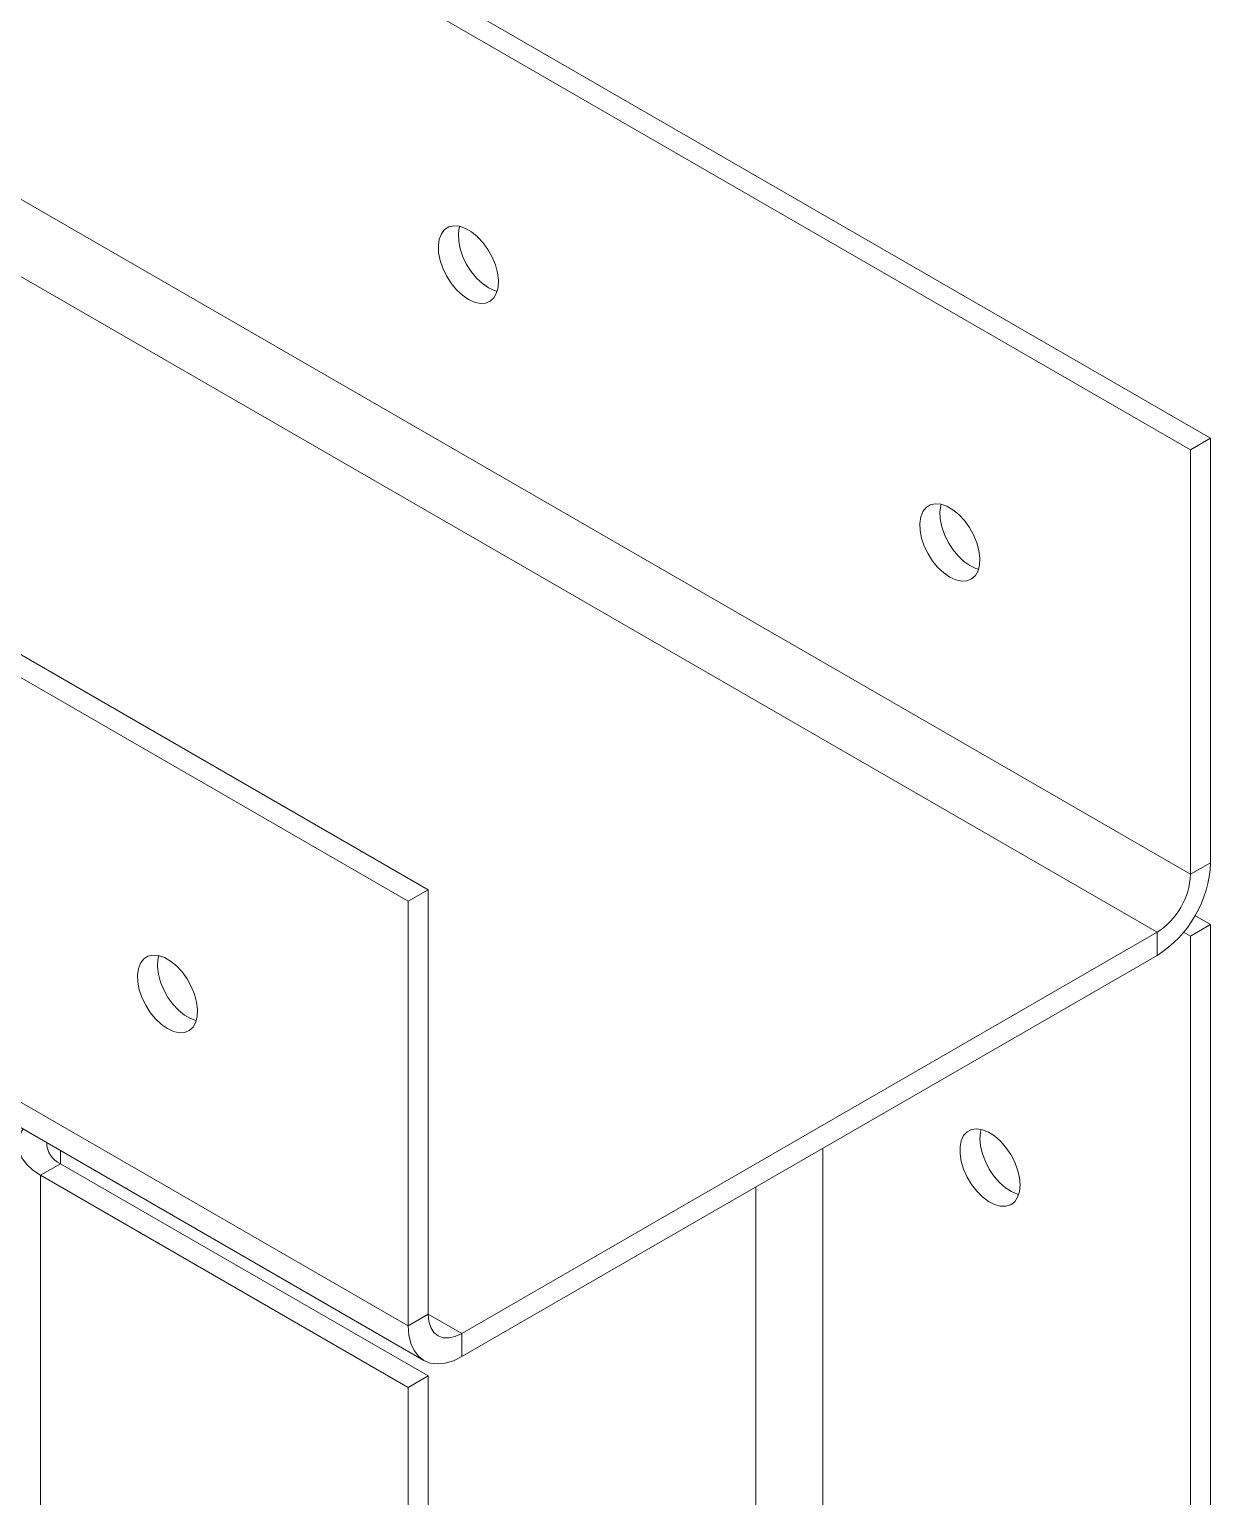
# Model space of a CAD drawing. Header units: millimetres. Extents: x 953 to 17674, y 376 to 6295.
# Drawn here: x 2969.2 to 3219, y 2702 to 3012.4 of the extents above; entities that cross this region are included whole.
import ezdxf

# ---------------------------------------------------------------- set-up
doc = ezdxf.new("R2010")
doc.units = ezdxf.units.MM

msp = doc.modelspace()

# ---------------------------------------------------------------- linework, layer by layer
at = {"linetype": 'Continuous', "lineweight": 20}
for p, q in [((1895.29314, 3690.08934), (3218.997, 2925.93137)), ((1891.05049, 3687.64011), (3214.75435, 2923.48214)), ((3214.75435, 2833.66264), (1891.05049, 3597.82062)), ((3049.29137, 2827.9624), (1725.58751, 3592.12037)), ((3053.534, 2830.41162), (1729.83014, 3594.56959)), ((1883.97943, 3585.57318), (3207.68329, 2821.41521)), ((3049.29137, 2738.1429), (1725.58751, 3502.30087)), ((1728.9019, 3494.97537), (3052.60576, 2730.8174)), ((3218.997, 2925.93137), (3214.75435, 2923.48214)), ((3218.997, 2925.93137), (3218.997, 2836.11187)), ((3214.75435, 2923.48214), (3214.75435, 2833.66264)), ((3214.75435, 2833.66264), (3218.997, 2836.11187)), ((3049.29137, 2827.9624), (3053.534, 2830.41162)), ((3053.534, 2740.59212), (3053.534, 2830.41162)), ((3049.29137, 2738.1429), (3049.29137, 2827.9624)), ((3218.997, 2823.04729), (3214.75435, 2820.59806)), ((3215.68299, 2824.96043), (3218.997, 2823.04729)), ((3218.997, 2823.04729), (3218.997, 2658.51428)), ((3060.6051, 2736.50878), (3207.68329, 2821.41521)), ((3207.68329, 2821.41521), (3207.68329, 2816.51603)), ((3213.27542, 2821.45183), (3214.75435, 2820.59806)), ((3214.75435, 2820.59806), (3214.75435, 2571.15865)), ((3060.6051, 2731.6096), (3207.68329, 2816.51603)), ((3136.9726, 2633.90592), (3136.9726, 2775.69562)), ((2975.75225, 2772.42999), (2971.50962, 2769.98077)), ((3053.534, 2727.52754), (2975.75225, 2772.42999)), ((2975.75229, 2772.42995), (2975.75229, 2775.18397)), ((3049.29137, 2725.07832), (2971.50962, 2769.98077)), ((2971.50962, 1447.18468), (2971.50962, 2769.98077)), ((3122.83047, 2767.53148), (3122.83047, 2633.14472)), ((3053.534, 2740.59212), (3049.29137, 2738.1429)), ((3060.6051, 2736.50878), (3053.53404, 2740.59081)), ((3060.6051, 2736.50878), (3060.6051, 2731.6096)), ((3049.29137, 2725.07832), (3053.534, 2727.52754)), ((3053.534, 2562.99452), (3053.534, 2727.52754)), ((3049.29137, 1402.28223), (3049.29137, 2725.07832))]:
    msp.add_line(p, q, dxfattribs=at)
at = {"linetype": 'Continuous', "lineweight": 20, "flags": 128}
for points in [[(3062.01923, 2955.31293), (3063.30033, 2954.72385), (3064.52891, 2954.45974), (3065.65482, 2954.53134), (3066.63178, 2954.93598), (3067.42002, 2955.6567), (3067.98706, 2956.66436), (3068.30982, 2957.91749), (3068.37506, 2959.36493), (3068.18009, 2960.94721), (3067.73283, 2962.59979), (3067.05174, 2964.25489), (3066.16455, 2965.84479), (3065.10775, 2967.30434), (3063.92444, 2968.57383), (3062.66307, 2969.60132), (3061.37548, 2970.34463), (3060.11411, 2970.77348), (3058.9308, 2970.87022), (3057.87392, 2970.63087), (3056.98682, 2970.06524), (3056.30564, 2969.19657), (3055.85846, 2968.06034), (3055.66349, 2966.70317), (3055.72873, 2965.1804), (3056.05149, 2963.55462), (3056.61854, 2961.89226), (3057.40668, 2960.26152), (3058.38373, 2958.72885), (3059.50964, 2957.3573), (3060.73822, 2956.20293), (3062.01923, 2955.31293)], [(3060.17217, 2970.76066), (3060.10111, 2970.50957), (3059.90614, 2969.1524), (3059.97138, 2967.62963), (3060.29414, 2966.00385), (3060.86119, 2964.34149), (3061.64933, 2962.71074), (3062.62638, 2961.17808), (3063.75229, 2959.80653), (3064.98087, 2958.65216), (3066.26188, 2957.76216)], [(3066.26188, 2957.76216), (3067.54298, 2957.17308), (3068.10901, 2957.01219)], [(3163.84264, 2896.53153), (3162.56155, 2897.42157), (3161.33297, 2898.57595), (3160.20714, 2899.94745), (3159.23009, 2901.48011), (3158.44195, 2903.11086), (3157.87482, 2904.77326), (3157.55206, 2906.39904), (3157.48682, 2907.92181), (3157.68187, 2909.27893), (3158.12905, 2910.41517), (3158.81014, 2911.28389), (3159.69733, 2911.84946), (3160.75421, 2912.08882), (3161.93752, 2911.99208), (3163.19881, 2911.56327), (3164.48648, 2910.81992), (3165.74777, 2909.79247), (3166.93108, 2908.52299), (3167.98796, 2907.06339), (3168.87515, 2905.47348), (3169.55624, 2903.81839), (3170.00342, 2902.16586), (3170.19847, 2900.58353), (3170.13323, 2899.13609), (3169.81047, 2897.88296), (3169.24343, 2896.8753), (3168.4552, 2896.15457), (3167.47815, 2895.74999), (3166.35232, 2895.67834), (3165.12374, 2895.94245), (3163.84264, 2896.53153)], [(3168.08529, 2898.98075), (3166.8042, 2899.8708), (3165.57562, 2901.02518), (3164.44979, 2902.39668), (3163.47274, 2903.92934), (3162.6846, 2905.56009), (3162.11747, 2907.22249), (3161.79471, 2908.84827), (3161.72946, 2910.37104), (3161.92452, 2911.72816), (3161.99558, 2911.97926)], [(3169.93234, 2898.23083), (3169.36639, 2898.39168), (3168.08529, 2898.98075)], [(2998.37967, 2801.01178), (2997.09857, 2801.90183), (2995.86999, 2803.05621), (2994.74416, 2804.42771), (2993.76711, 2805.96037), (2992.97897, 2807.59112), (2992.41184, 2809.25352), (2992.08908, 2810.8793), (2992.02384, 2812.40207), (2992.21889, 2813.75919), (2992.66607, 2814.89542), (2993.34716, 2815.76414), (2994.23435, 2816.32972), (2995.29123, 2816.56908), (2996.47454, 2816.47234), (2997.73583, 2816.04353), (2999.0235, 2815.30017), (3000.28479, 2814.27273), (3001.4681, 2813.00324), (3002.52498, 2811.54364), (3003.41217, 2809.95374), (3004.09326, 2808.29865), (3004.54044, 2806.64611), (3004.73549, 2805.06378), (3004.67025, 2803.61634), (3004.34749, 2802.36322), (3003.78045, 2801.35555), (3002.99222, 2800.63483), (3002.01517, 2800.23024), (3000.88934, 2800.15859), (2999.66076, 2800.42271), (2998.37967, 2801.01178)], [(2996.53258, 2816.4595), (2996.33171, 2815.55418), (2996.26647, 2814.10683), (2996.46152, 2812.52441), (2996.9087, 2810.87187), (2997.58979, 2809.21678), (2998.47698, 2807.62697), (2999.53386, 2806.16737), (3000.71717, 2804.89789), (3001.97846, 2803.87044), (3003.26613, 2803.12709), (3004.46934, 2802.71108)], [(2967.83985, 2779.75177), (2967.6064, 2779.3663), (2967.02026, 2777.95698), (2966.82335, 2776.51202), (2967.02035, 2775.06711), (2967.6064, 2773.65779), (2968.56718, 2772.31872), (2969.87908, 2771.08288), (2971.50962, 2769.98077)], [(3178.69191, 2767.92777), (3178.56159, 2769.48236), (3178.17611, 2771.12361), (3177.55124, 2772.78441), (3176.71252, 2774.39685), (3175.69425, 2775.8948), (3174.53817, 2777.2171), (3173.29163, 2778.30942), (3172.00556, 2779.12719), (3170.73281, 2779.63669), (3169.5253, 2779.81739), (3168.43252, 2779.66174), (3167.49922, 2779.17602), (3166.76359, 2778.38025), (3166.2558, 2777.30694), (3165.9966, 2776.00009), (3165.9966, 2774.51314), (3166.2558, 2772.90702), (3166.76359, 2771.24743), (3167.49922, 2769.60232), (3168.43252, 2768.03904), (3169.5253, 2766.62169), (3170.73281, 2765.40823), (3172.00556, 2764.44824), (3173.29163, 2763.78115), (3174.53817, 2763.43425), (3175.69425, 2763.42166), (3176.71252, 2763.74404), (3177.55124, 2764.38812), (3178.17611, 2765.32745), (3178.56159, 2766.52364), (3178.69191, 2767.92777)], [(3170.20663, 2777.72468), (3170.33686, 2779.12886), (3170.48084, 2779.70045)], [(3178.41768, 2765.95197), (3178.16572, 2766.01575), (3176.89289, 2766.5253), (3175.6069, 2767.34303), (3174.36037, 2768.43535), (3173.20428, 2769.75755), (3172.18601, 2771.2556), (3171.34729, 2772.86804), (3170.72234, 2774.52888), (3170.33686, 2776.17013), (3170.20663, 2777.72468)], [(3053.534, 2740.59212), (3053.66988, 2739.0776), (3054.07226, 2737.77816), (3054.7257, 2736.74367), (3055.6051, 2736.01396), (3056.67659, 2735.61708), (3057.89911, 2735.56825), (3059.22559, 2735.86932), (3060.6051, 2736.50878)], [(3049.29137, 2738.1429), (3049.43067, 2736.17958), (3049.8451, 2734.42541), (3050.5245, 2732.9236), (3051.45211, 2731.71108), (3052.60508, 2730.81779), (3053.95505, 2730.2657), (3055.46875, 2730.06842), (3057.10898, 2730.23075), (3058.83523, 2730.74868), (3060.6051, 2731.6096)]]:
    msp.add_lwpolyline(points, dxfattribs=at)
at = {"linetype": 'Continuous', "lineweight": 20}
for centre, radius, start, end in [((3194.60894, 2837.12845), 24.40923, 302.3867225, 357.6130925), ((3199.40201, 2834.36136), 15.36823, 302.6058562, 357.3941436), ((2977.64894, 2776.84703), 4.80704, 179.7960307, 246.761176)]:
    msp.add_arc(centre, radius, start, end, dxfattribs=at)

doc.saveas('drawing.dxf')
